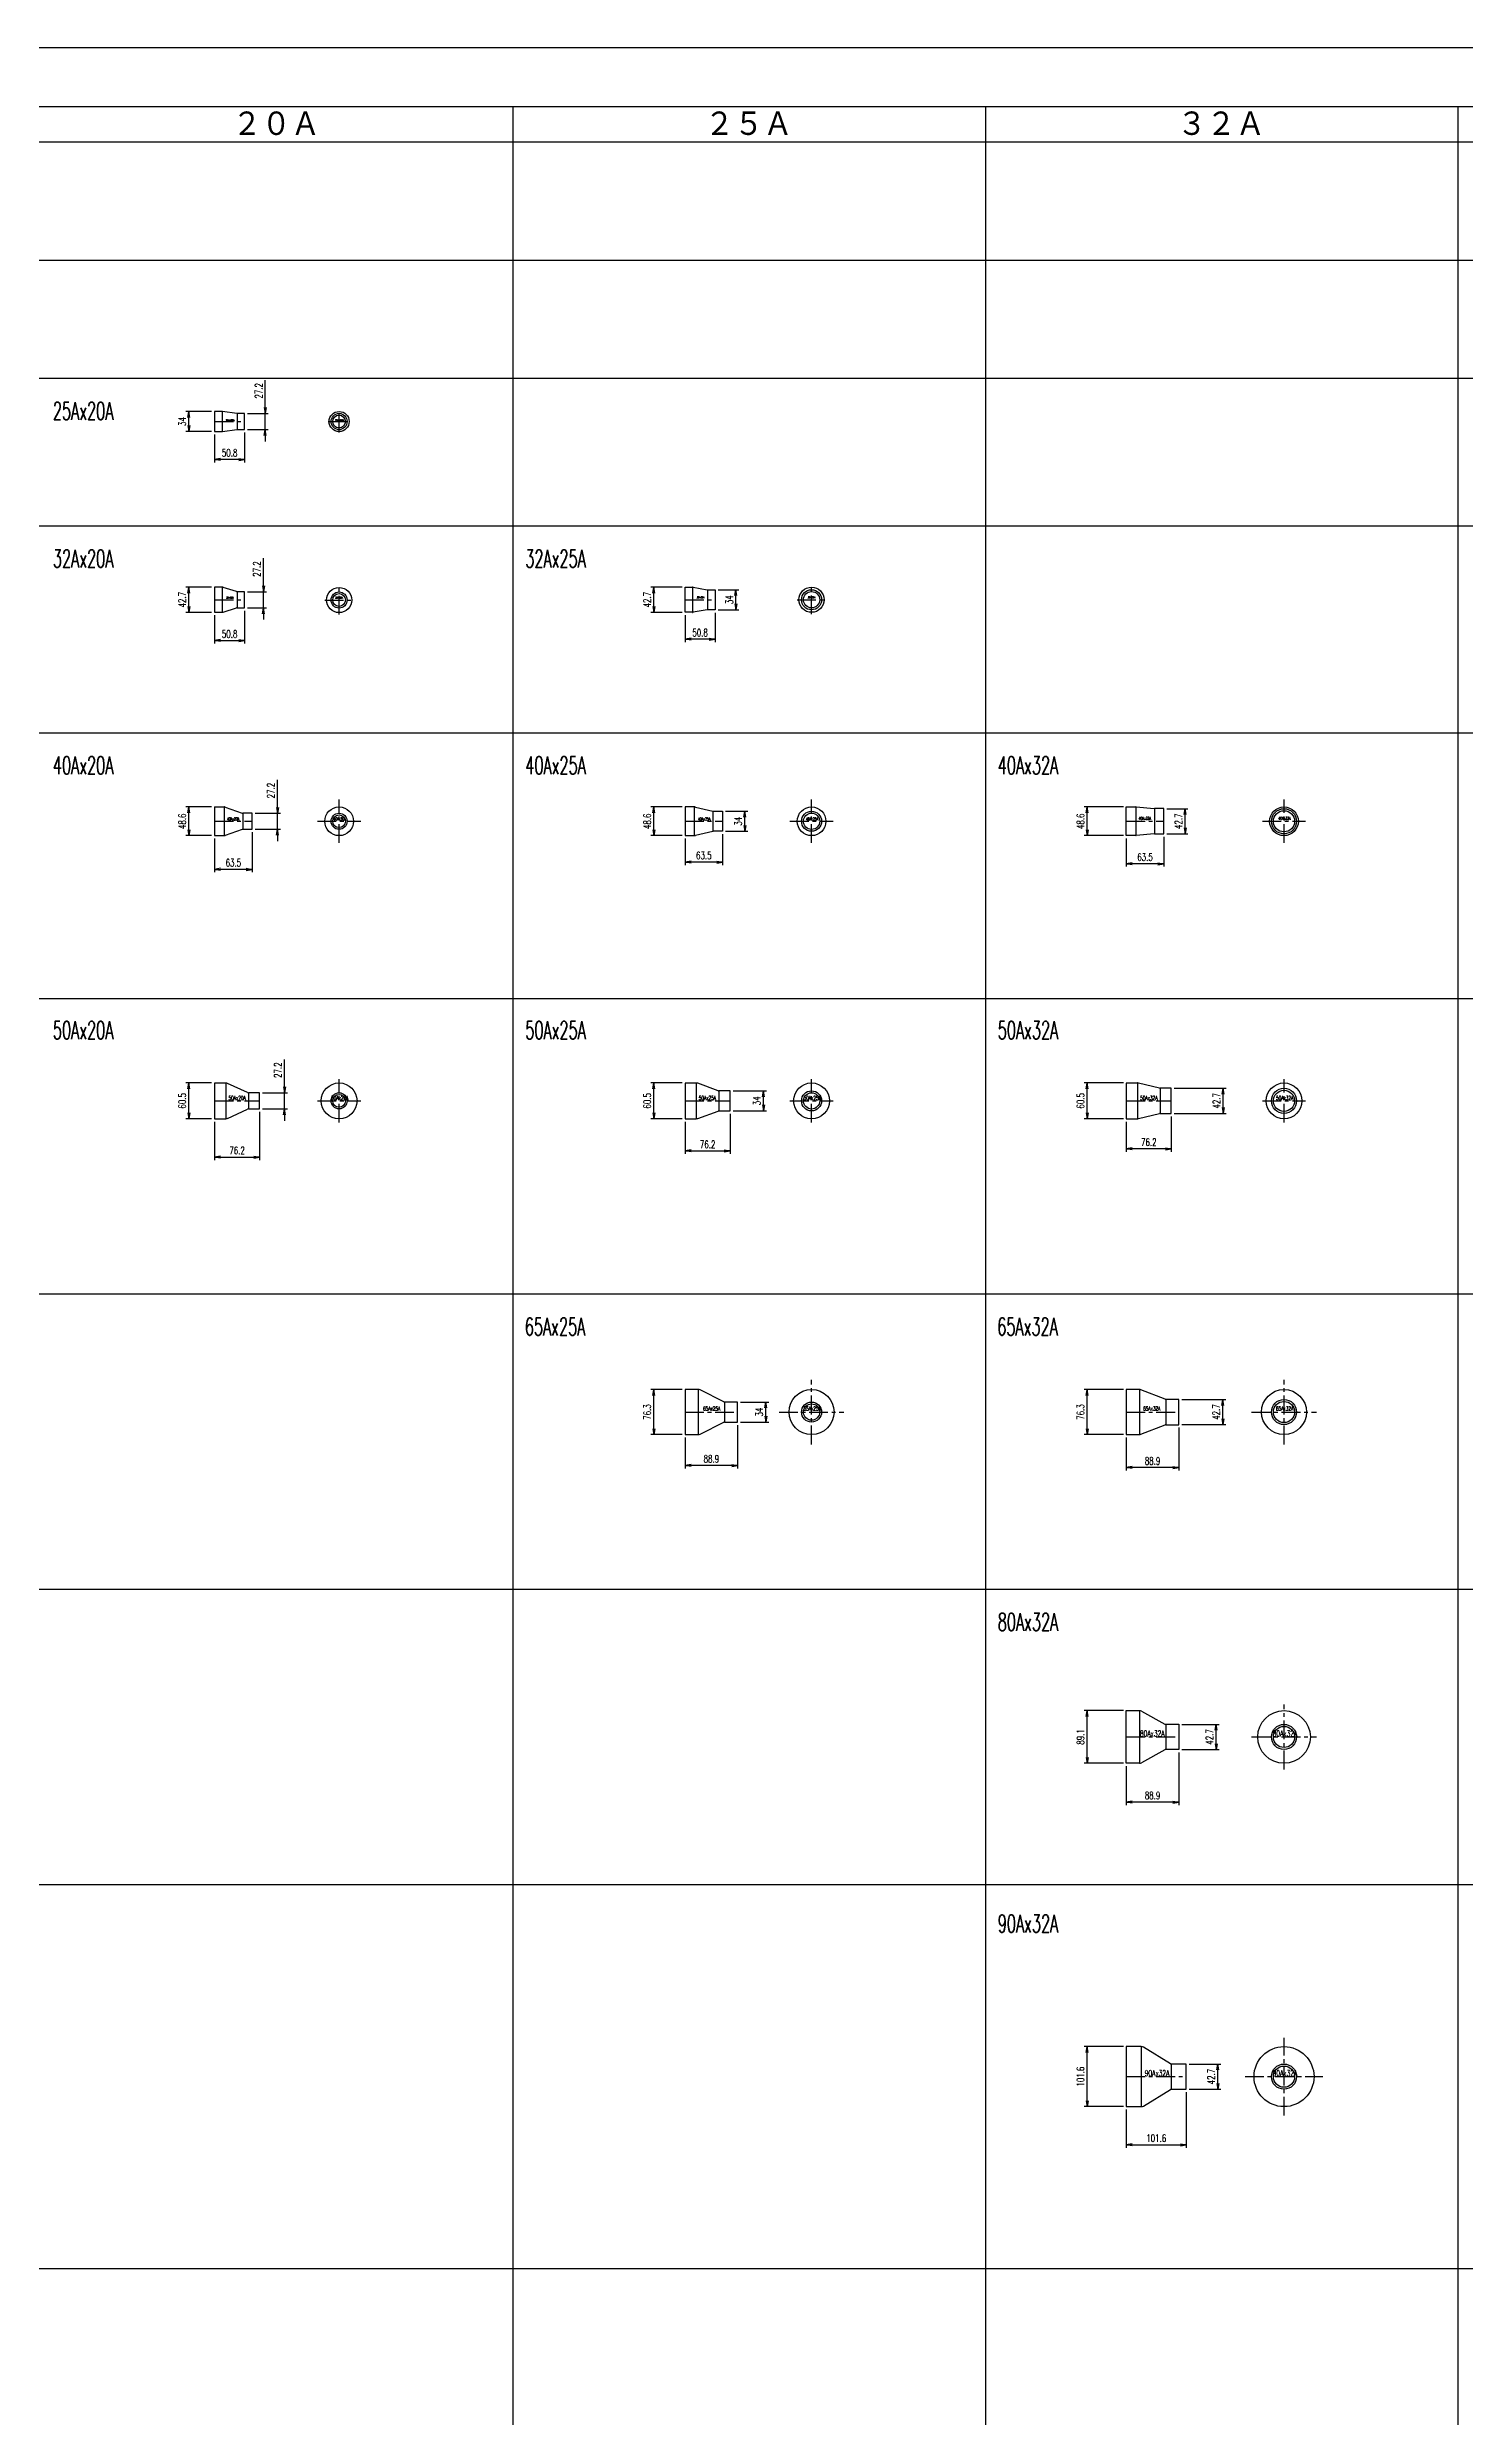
# Model space of a CAD drawing. Header units: millimetres. Extents: x 2090 to 42062, y -14812 to 2738.
# Drawn here: x 22014 to 24414, y -2203 to 1808 of the extents above; entities that cross this region are included whole.
import ezdxf

# ---------------------------------------------------------------- set-up
doc = ezdxf.new("R2010")
doc.units = ezdxf.units.MM
doc.linetypes.add('CENTER', pattern=[50.8, 31.75, -6.35, 6.35, -6.35])
for name, color, linetype in [('#配管（SUS)', 220, 'Continuous'), ('DIM', 1, 'Continuous'), ('skeleton', 7, 'Continuous')]:
    doc.layers.add(name, color=color, linetype=linetype)
doc.styles.add('kpk', font='romans.shx', dxfattribs={"width": 0.7, "bigfont": 'extfont2.shx'})
doc.styles.get("Standard").update_dxf_attribs({"font": 'romans.shx', "bigfont": 'extfont.shx'})

# ---------------------------------------------------------------- blocks, each defined once
blk = doc.blocks.new('_Open')
at = {"color": 0, "linetype": 'ByBlock', "lineweight": -2}
for p, q in [((-1, 0.17), (0, 0)), ((-1, -0.17), (0, 0)), ((0, 0), (-1, 0))]:
    blk.add_line(p, q, dxfattribs=at)
blk = doc.blocks.new('A$C237E664B')
at = {"layer": '#配管（SUS)', "color": 0, "linetype": 'ByBlock'}
for p, q in [((-38.1, 17), (-50.8, 17)), ((-50.8, 17), (-50.8, -17)), ((-38.1, 17), (-38.1, -17)), ((-13.1, 13.6), (-37.3, 16.9)), ((-12.7, 13.6), (-12.7, -13.6)), ((0, 13.6), (-12.7, 13.6)), ((0, -13.6), (0, 13.6)), ((-50.8, -17), (-38.1, -17)), ((-37.3, -16.9), (-13.1, -13.6)), ((-12.7, -13.6), (0, -13.6))]:
    blk.add_line(p, q, dxfattribs=at)
at = {"layer": '#配管（SUS)', "color": 2, "linetype": 'CENTER'}
blk.add_line((-50.8, 0), (0, 0), dxfattribs=at)
at = {"layer": '#配管（SUS)', "color": 0, "linetype": 'ByBlock'}
for centre, radius, start, end in [((-38.1, 10.8), 6.2, 82.1848, 90), ((-12.7, 16.6), 3, 262.1848, 270), ((-38.1, -10.8), 6.2, 270, 277.8152), ((-12.7, -16.6), 3, 90, 97.8152)]:
    blk.add_arc(centre, radius, start, end, dxfattribs=at)
at = {"layer": 'Defpoints', "color": 5, "width": 0.7}
blk.add_text('25Ax20A', height=3, dxfattribs=at).set_placement((-31.8, 0.6))
blk = doc.blocks.new('A$C224F6CF4')
at = {"layer": '#配管（SUS)', "color": 2, "linetype": 'CENTER'}
for p, q in [((-18.8, 0), (18.8, 0)), ((0, -18.8), (0, 18.8))]:
    blk.add_line(p, q, dxfattribs=at)
at = {"layer": '#配管（SUS)', "color": 0, "linetype": 'ByBlock'}
for radius in [17, 13.6, 10.8]:
    blk.add_circle((0, 0), radius, dxfattribs=at)
at = {"layer": 'Defpoints', "color": 5, "width": 0.7}
blk.add_text('25Ax20A', height=3, dxfattribs=at).set_placement((-6.4, 0.6))
blk = doc.blocks.new('A$C73CE2776')
at = {"layer": '#配管（SUS)', "color": 0, "linetype": 'ByBlock'}
for p, q in [((-38.1, 21.4), (-50.8, 21.4)), ((-50.8, 21.4), (-50.8, -21.3)), ((-38.1, 21.4), (-38.1, -21.3)), ((-13.6, 13.7), (-36.1, 21)), ((-12.7, 13.6), (-12.7, -13.6)), ((0, 13.6), (-12.7, 13.6)), ((-12.7, 10.9), (-12.7, -10.8)), ((0, -13.6), (0, 13.6)), ((-50.8, -21.3), (-38.1, -21.3)), ((-36.1, -21), (-13.6, -13.7)), ((-12.7, -13.6), (0, -13.6))]:
    blk.add_line(p, q, dxfattribs=at)
at = {"layer": '#配管（SUS)', "color": 2, "linetype": 'CENTER'}
blk.add_line((-50.8, 0), (0, 0), dxfattribs=at)
at = {"layer": '#配管（SUS)', "color": 0, "linetype": 'ByBlock'}
for centre, radius, start, end in [((-38.1, 14.9), 6.5, 72.0325, 90), ((-12.7, 16.6), 3, 252.0325, 270), ((-38.1, -14.8), 6.5, 270, 287.9675), ((-12.7, -16.6), 3, 90, 107.9675)]:
    blk.add_arc(centre, radius, start, end, dxfattribs=at)
at = {"layer": 'Defpoints', "color": 5, "width": 0.6}
blk.add_text('32Ax20A', height=3, dxfattribs=at).set_placement((-31.1, 2.1))
blk = doc.blocks.new('A$C623E1697')
at = {"layer": '#配管（SUS)', "color": 2, "linetype": 'CENTER'}
for p, q in [((-24.4, 0), (24.4, 0)), ((0, -24.4), (0, 24.4))]:
    blk.add_line(p, q, dxfattribs=at)
at = {"layer": '#配管（SUS)', "color": 0, "linetype": 'ByBlock'}
for radius in [21.3, 13.6, 10.8]:
    blk.add_circle((0, 0), radius, dxfattribs=at)
at = {"layer": 'Defpoints', "color": 5, "width": 0.6}
blk.add_text('32Ax20A', height=3, dxfattribs=at).set_placement((-6.4, 2.6))
blk = doc.blocks.new('A$C55CF3A69')
at = {"layer": '#配管（SUS)', "color": 0, "linetype": 'ByBlock'}
for p, q in [((-63.5, 24.3), (-63.5, -24.3)), ((-63.5, 24.3), (-47.6, 24.3)), ((-47.6, 24.3), (-47.6, -24.3)), ((-45.4, 23.9), (-16.9, 13.8)), ((0, 13.6), (-15.9, 13.6)), ((-15.9, 13.6), (-15.9, -13.6)), ((0, -13.6), (0, 13.6)), ((-63.5, -24.3), (-47.6, -24.3)), ((-16.9, -13.8), (-45.4, -23.9)), ((-15.9, -13.6), (0, -13.6))]:
    blk.add_line(p, q, dxfattribs=at)
at = {"layer": '#配管（SUS)', "color": 2, "linetype": 'CENTER'}
blk.add_line((-63.5, 0), (0, 0), dxfattribs=at)
at = {"layer": '#配管（SUS)', "color": 0, "linetype": 'ByBlock'}
for centre, radius, start, end in [((-47.6, 17.8), 6.5, 70.4063, 90), ((-15.9, 16.6), 3, 250.4063, 270), ((-47.6, -17.8), 6.5, 270, 289.5937), ((-15.9, -16.6), 3, 90, 109.5937)]:
    blk.add_arc(centre, radius, start, end, dxfattribs=at)
at = {"layer": 'Defpoints', "color": 5, "width": 0.6}
blk.add_text('40Ax20A', height=5, dxfattribs=at).set_placement((-42.4, 1.6))
blk = doc.blocks.new('A$C09E41A78')
at = {"layer": '#配管（SUS)', "color": 2, "linetype": 'CENTER'}
for p, q in [((-36.6, 0), (36.6, 0)), ((0, -36.6), (0, 36.6))]:
    blk.add_line(p, q, dxfattribs=at)
at = {"layer": '#配管（SUS)', "color": 0, "linetype": 'ByBlock'}
for radius in [24.3, 13.6, 10.8]:
    blk.add_circle((0, 0), radius, dxfattribs=at)
at = {"layer": 'Defpoints', "color": 5, "width": 0.6}
blk.add_text('40Ax20A', height=5, dxfattribs=at).set_placement((-9.6, 1.6))
blk = doc.blocks.new('A$C5EF10B21')
at = {"layer": '#配管（SUS)', "color": 0, "linetype": 'ByBlock'}
for p, q in [((-57.2, 30.2), (-76.2, 30.2)), ((-76.2, 30.2), (-76.2, -30.2)), ((-57.2, 30.2), (-57.2, -30.2)), ((-20.3, 13.9), (-54.3, 29.6)), ((-19, 13.6), (-19, -13.6)), ((0, 13.6), (-19, 13.6)), ((0, -13.6), (0, 13.6)), ((-76.2, -30.2), (-57.2, -30.2)), ((-54.3, -29.6), (-20.3, -13.9)), ((-19, -13.6), (0, -13.6))]:
    blk.add_line(p, q, dxfattribs=at)
at = {"layer": '#配管（SUS)', "color": 2, "linetype": 'CENTER'}
blk.add_line((-76.2, 0), (0, 0), dxfattribs=at)
at = {"layer": '#配管（SUS)', "color": 0, "linetype": 'ByBlock'}
for centre, radius, start, end in [((-57.2, 23.4), 6.8, 65.2073, 90), ((-19, 16.6), 3, 245.2073, 270), ((-57.2, -23.4), 6.8, 270, 294.7927), ((-19, -16.6), 3, 90, 114.7927)]:
    blk.add_arc(centre, radius, start, end, dxfattribs=at)
at = {"layer": 'Defpoints', "color": 5, "width": 0.6}
blk.add_text('50Ax20A', height=7, dxfattribs=at).set_placement((-52.6, 1.4))
blk = doc.blocks.new('A$C266C7305')
at = {"layer": '#配管（SUS)', "color": 2, "linetype": 'CENTER'}
for p, q in [((0, -36.6), (0, 36.6)), ((-36.6, 0), (36.6, 0))]:
    blk.add_line(p, q, dxfattribs=at)
at = {"layer": '#配管（SUS)', "color": 0, "linetype": 'ByBlock'}
for radius in [30.3, 13.6, 10.8]:
    blk.add_circle((0, 0), radius, dxfattribs=at)
at = {"layer": 'Defpoints', "color": 5, "width": 0.6}
blk.add_text('50Ax20A', height=7, dxfattribs=at).set_placement((-13.5, 1.4))
blk = doc.blocks.new('A$C6055307D')
at = {"layer": '#配管（SUS)', "color": 0, "linetype": 'ByBlock'}
for p, q in [((-50.8, -21.3), (-50.8, 21.4)), ((-50.8, 21.4), (-38.1, 21.4)), ((-38.1, 21.4), (-38.1, -21.3)), ((-37, 21.3), (-13.2, 17)), ((-12.7, 17), (-12.7, -17)), ((-12.7, 17), (0, 17)), ((-12.7, 10.9), (-12.7, -10.8)), ((0, 17), (0, -17)), ((-38.1, -21.3), (-50.8, -21.3)), ((-13.2, -17), (-37, -21.3)), ((0, -17), (-12.7, -17))]:
    blk.add_line(p, q, dxfattribs=at)
at = {"layer": '#配管（SUS)', "color": 2, "linetype": 'CENTER'}
blk.add_line((-50.8, 0), (0, 0), dxfattribs=at)
at = {"layer": '#配管（SUS)', "color": 0, "linetype": 'ByBlock'}
for centre, radius, start, end in [((-38.1, 14.9), 6.5, 79.9582, 90), ((-12.7, 20), 3, 259.9582, 270), ((-38.1, -14.9), 6.5, 270, 280.0418), ((-12.7, -20), 3, 90, 100.0418)]:
    blk.add_arc(centre, radius, start, end, dxfattribs=at)
at = {"layer": 'Defpoints', "color": 5, "width": 0.6}
blk.add_text('32Ax25A', height=3, dxfattribs=at).set_placement((-31, 2.6))
blk = doc.blocks.new('A$C5AE35815')
at = {"layer": '#配管（SUS)', "color": 2, "linetype": 'CENTER'}
for p, q in [((-24.4, 0), (24.4, 0)), ((0, -24.4), (0, 24.4))]:
    blk.add_line(p, q, dxfattribs=at)
at = {"layer": '#配管（SUS)', "color": 0, "linetype": 'ByBlock'}
for radius in [21.3, 17, 13.8]:
    blk.add_circle((0, 0), radius, dxfattribs=at)
at = {"layer": 'Defpoints', "color": 5, "width": 0.6}
blk.add_text('32Ax25A', height=3, dxfattribs=at).set_placement((-6.4, 2.6))
blk = doc.blocks.new('A$C76BF28CF')
at = {"layer": '#配管（SUS)', "color": 0, "linetype": 'ByBlock'}
for p, q in [((-47.6, 24.3), (-63.5, 24.3)), ((-63.5, 24.3), (-63.5, -24.3)), ((-47.6, -24.3), (-47.6, 24.3)), ((-46.1, 24.1), (-16.6, 17.1)), ((-15.9, -17), (-15.9, 17)), ((-15.9, 17), (0, 17)), ((0, 17), (0, -17)), ((-63.5, -24.3), (-47.6, -24.3)), ((-16.6, -17.1), (-46.1, -24.1)), ((0, -17), (-15.9, -17))]:
    blk.add_line(p, q, dxfattribs=at)
at = {"layer": '#配管（SUS)', "color": 2, "linetype": 'CENTER'}
blk.add_line((-63.5, 0), (0, 0), dxfattribs=at)
at = {"layer": '#配管（SUS)', "color": 0, "linetype": 'ByBlock'}
for centre, radius, start, end in [((-47.6, 17.8), 6.5, 76.5745, 90), ((-15.9, 20), 3, 256.5745, 270), ((-47.6, -17.8), 6.5, 270, 283.4255), ((-15.9, -20), 3, 90, 103.4255)]:
    blk.add_arc(centre, radius, start, end, dxfattribs=at)
at = {"layer": 'Defpoints', "color": 5, "width": 0.6}
blk.add_text('40Ax25A', height=5, dxfattribs=at).set_placement((-41.5, 1.4))
blk = doc.blocks.new('A$C78295705')
at = {"layer": '#配管（SUS)', "color": 2, "linetype": 'CENTER'}
for p, q in [((-36.6, 0), (36.6, 0)), ((0, -36.6), (0, 36.6))]:
    blk.add_line(p, q, dxfattribs=at)
at = {"layer": '#配管（SUS)', "color": 0, "linetype": 'ByBlock'}
for radius in [24.3, 17, 13.8]:
    blk.add_circle((0, 0), radius, dxfattribs=at)
at = {"layer": 'Defpoints', "color": 5, "width": 0.6}
blk.add_text('40Ax25A', height=5, dxfattribs=at).set_placement((-9.6, 1.4))
blk = doc.blocks.new('A$C161E0A1B')
at = {"layer": '#配管（SUS)', "color": 0, "linetype": 'ByBlock'}
for p, q in [((-57.2, 30.2), (-76.2, 30.2)), ((-76.2, 30.2), (-76.2, -30.2)), ((-57.2, 30.2), (-57.2, -30.2)), ((-20, 17.2), (-54.9, 29.8)), ((-19, 17), (-19, -17)), ((0, 17), (-19, 17)), ((0, -17), (0, 17)), ((-76.2, -30.2), (-57.2, -30.2)), ((-54.9, -29.8), (-20, -17.2)), ((-19, -17), (0, -17))]:
    blk.add_line(p, q, dxfattribs=at)
at = {"layer": '#配管（SUS)', "color": 2, "linetype": 'CENTER'}
blk.add_line((-76.2, 0), (0, 0), dxfattribs=at)
at = {"layer": '#配管（SUS)', "color": 0, "linetype": 'ByBlock'}
for centre, radius, start, end in [((-57.2, 23.4), 6.8, 70.0359, 90), ((-19, 20), 3, 250.0359, 270), ((-57.2, -23.4), 6.8, 270, 289.9641), ((-19, -20), 3, 90, 109.9641)]:
    blk.add_arc(centre, radius, start, end, dxfattribs=at)
at = {"layer": 'Defpoints', "color": 5, "width": 0.6}
blk.add_text('50Ax25A', height=7, dxfattribs=at).set_placement((-53, 1.4))
blk = doc.blocks.new('A$C54EA21FB')
at = {"layer": '#配管（SUS)', "color": 2, "linetype": 'CENTER'}
for p, q in [((0, -36.6), (0, 36.6)), ((-36.6, 0), (36.6, 0))]:
    blk.add_line(p, q, dxfattribs=at)
at = {"layer": '#配管（SUS)', "color": 0, "linetype": 'ByBlock'}
for radius in [30.3, 17, 13.8]:
    blk.add_circle((0, 0), radius, dxfattribs=at)
at = {"layer": 'Defpoints', "color": 5, "width": 0.6}
blk.add_text('50Ax25A', height=7, dxfattribs=at).set_placement((-13.5, 1.4))
blk = doc.blocks.new('A$C27DE2FD4')
at = {"layer": '#配管（SUS)', "color": 0, "linetype": 'ByBlock'}
for p, q in [((-66.7, 38.1), (-88.9, 38.1)), ((-88.9, 38.1), (-88.9, -38.1)), ((-66.7, 38.1), (-66.7, -38.1)), ((-23.5, 17.3), (-63.5, 37.4)), ((-22.2, 17), (-22.2, -17)), ((0, 17), (-22.2, 17)), ((0, -17), (0, 17)), ((-88.9, -38.1), (-66.7, -38.1)), ((-63.5, -37.4), (-23.5, -17.3)), ((-22.2, -17), (0, -17))]:
    blk.add_line(p, q, dxfattribs=at)
at = {"layer": '#配管（SUS)', "color": 2, "linetype": 'CENTER'}
blk.add_line((-88.9, 0), (0, 0), dxfattribs=at)
at = {"layer": '#配管（SUS)', "color": 0, "linetype": 'ByBlock'}
for centre, radius, start, end in [((-66.7, 30.9), 7.2, 63.3157, 90), ((-22.2, 20), 3, 243.3157, 270), ((-66.7, -30.9), 7.2, 270, 296.6843), ((-22.2, -20), 3, 90, 116.6843)]:
    blk.add_arc(centre, radius, start, end, dxfattribs=at)
at = {"layer": 'Defpoints', "color": 5, "width": 0.6}
blk.add_text('65Ax25A', height=7, dxfattribs=at).set_placement((-58.5, 2.4))
blk = doc.blocks.new('A$C233F4837')
at = {"layer": '#配管（SUS)', "color": 2, "linetype": 'CENTER'}
for p, q in [((0, -54.8), (0, 54.8)), ((-54.8, 0), (54.8, 0))]:
    blk.add_line(p, q, dxfattribs=at)
at = {"layer": '#配管（SUS)', "color": 0, "linetype": 'ByBlock'}
for radius in [38.1, 17, 13.8]:
    blk.add_circle((0, 0), radius, dxfattribs=at)
at = {"layer": 'Defpoints', "color": 5, "width": 0.6}
blk.add_text('65Ax25A', height=7, dxfattribs=at).set_placement((-13.6, 2.4))
blk = doc.blocks.new('A$C7D931936')
at = {"layer": '#配管（SUS)', "color": 0, "linetype": 'ByBlock'}
for p, q in [((-63.5, -24.3), (-63.5, 24.3)), ((-63.5, 24.3), (-47.6, 24.3)), ((-47.6, 24.3), (-47.6, -24.3)), ((-47, 24.3), (-16.2, 21.4)), ((0, 21.4), (-15.9, 21.4)), ((-15.9, 21.4), (-15.9, -21.4)), ((0, -21.4), (0, 21.4)), ((-47.6, -24.3), (-63.5, -24.3)), ((-16.2, -21.4), (-47, -24.3)), ((-15.9, -21.4), (0, -21.4))]:
    blk.add_line(p, q, dxfattribs=at)
at = {"layer": '#配管（SUS)', "color": 2, "linetype": 'CENTER'}
blk.add_line((-63.5, 0), (0, 0), dxfattribs=at)
at = {"layer": '#配管（SUS)', "color": 0, "linetype": 'ByBlock'}
for centre, radius, start, end in [((-47.6, 17.8), 6.5, 84.6077, 90), ((-15.9, 24.4), 3, 264.6077, 270), ((-47.6, -17.8), 6.5, 270, 275.3923), ((-15.9, -24.4), 3, 90, 95.3923)]:
    blk.add_arc(centre, radius, start, end, dxfattribs=at)
at = {"layer": 'Defpoints', "color": 5, "width": 0.6}
blk.add_text('40Ax32A', height=5, dxfattribs=at).set_placement((-42.5, 2.4))
blk = doc.blocks.new('A$C379438FA')
at = {"layer": '#配管（SUS)', "color": 2, "linetype": 'CENTER'}
for p, q in [((-36.6, 0), (36.6, 0)), ((0, -36.6), (0, 36.6))]:
    blk.add_line(p, q, dxfattribs=at)
at = {"layer": '#配管（SUS)', "color": 0, "linetype": 'ByBlock'}
for radius in [24.3, 21.3, 17.9]:
    blk.add_circle((0, 0), radius, dxfattribs=at)
at = {"layer": 'Defpoints', "color": 5, "width": 0.6}
blk.add_text('40Ax32A', height=5, dxfattribs=at).set_placement((-9.6, 2.4))
blk = doc.blocks.new('A$C16B30B13')
at = {"layer": '#配管（SUS)', "color": 0, "linetype": 'ByBlock'}
for p, q in [((-57.2, 30.2), (-76.2, 30.2)), ((-76.2, 30.2), (-76.2, -30.2)), ((-57.2, 30.2), (-57.2, -30.2)), ((-19.7, 21.4), (-55.6, 30.1)), ((-19, 21.4), (-19, -21.4)), ((0, 21.4), (-19, 21.4)), ((0, -21.4), (0, 21.4)), ((-76.2, -30.2), (-57.2, -30.2)), ((-55.6, -30.1), (-19.7, -21.4)), ((-19, -21.4), (0, -21.4))]:
    blk.add_line(p, q, dxfattribs=at)
at = {"layer": '#配管（SUS)', "color": 2, "linetype": 'CENTER'}
blk.add_line((-76.2, 0), (0, 0), dxfattribs=at)
at = {"layer": '#配管（SUS)', "color": 0, "linetype": 'ByBlock'}
for centre, radius, start, end in [((-57.2, 23.5), 6.8, 76.4887, 90), ((-19, 24.3), 3, 256.4887, 270), ((-57.2, -23.4), 6.8, 270, 283.5113), ((-19, -24.4), 3, 90, 103.5113)]:
    blk.add_arc(centre, radius, start, end, dxfattribs=at)
at = {"layer": 'Defpoints', "color": 5, "width": 0.6}
blk.add_text('50Ax32A', height=7, dxfattribs=at).set_placement((-52.6, 1.4))
blk = doc.blocks.new('A$C31A90EDF')
at = {"layer": '#配管（SUS)', "color": 2, "linetype": 'CENTER'}
for p, q in [((0, -36.6), (0, 36.6)), ((-36.6, 0), (36.6, 0))]:
    blk.add_line(p, q, dxfattribs=at)
at = {"layer": '#配管（SUS)', "color": 0, "linetype": 'ByBlock'}
for radius in [30.3, 21.3, 17.9]:
    blk.add_circle((0, 0), radius, dxfattribs=at)
at = {"layer": 'Defpoints', "color": 5, "width": 0.6}
blk.add_text('50Ax32A', height=7, dxfattribs=at).set_placement((-13.5, 1.4))
blk = doc.blocks.new('A$C2C924ADC')
at = {"layer": '#配管（SUS)', "color": 0, "linetype": 'ByBlock'}
for p, q in [((-66.7, 38.1), (-88.9, 38.1)), ((-88.9, 38.1), (-88.9, -38.1)), ((-66.7, 38.1), (-66.7, -38.1)), ((-23.3, 21.6), (-64.1, 37.6)), ((-22.2, 21.4), (-22.2, -21.4)), ((0, 21.4), (-22.2, 21.4)), ((0, -21.4), (0, 21.4)), ((-88.9, -38.1), (-66.7, -38.1)), ((-64.1, -37.6), (-23.3, -21.6)), ((-22.2, -21.4), (0, -21.4))]:
    blk.add_line(p, q, dxfattribs=at)
at = {"layer": '#配管（SUS)', "color": 2, "linetype": 'CENTER'}
blk.add_line((-88.9, 0), (0, 0), dxfattribs=at)
at = {"layer": '#配管（SUS)', "color": 0, "linetype": 'ByBlock'}
for centre, radius, start, end in [((-66.7, 30.9), 7.2, 68.4589, 90), ((-22.2, 24.4), 3, 248.4589, 270), ((-66.7, -30.9), 7.2, 270, 291.5411), ((-22.2, -24.4), 3, 90, 111.5411)]:
    blk.add_arc(centre, radius, start, end, dxfattribs=at)
at = {"layer": 'Defpoints', "color": 5, "width": 0.6}
blk.add_text('65Ax32A', height=7, dxfattribs=at).set_placement((-60.3, 2.4))
blk = doc.blocks.new('A$C732233A9')
at = {"layer": '#配管（SUS)', "color": 2, "linetype": 'CENTER'}
for p, q in [((0, -54.8), (0, 54.8)), ((-54.8, 0), (54.8, 0))]:
    blk.add_line(p, q, dxfattribs=at)
at = {"layer": '#配管（SUS)', "color": 0, "linetype": 'ByBlock'}
for radius in [38.1, 21.3, 17.9]:
    blk.add_circle((0, 0), radius, dxfattribs=at)
at = {"layer": 'Defpoints', "color": 5, "width": 0.6}
blk.add_text('65Ax32A', height=7, dxfattribs=at).set_placement((-13.6, 2.4))
blk = doc.blocks.new('A$C79FF43E3')
at = {"layer": '#配管（SUS)', "color": 0, "linetype": 'ByBlock'}
for p, q in [((-88.9, -44.6), (-88.9, 44.6)), ((-88.9, 44.6), (-66.7, 44.6)), ((-66.7, 44.6), (-66.7, -44.6)), ((-63.2, 43.6), (-23.7, 21.7)), ((-22.2, 21.4), (-22.2, -21.4)), ((-22.2, 21.4), (0, 21.4)), ((0, 21.4), (0, -21.4)), ((-23.7, -21.7), (-63.2, -43.6)), ((0, -21.4), (-22.2, -21.4)), ((-66.7, -44.6), (-88.9, -44.6))]:
    blk.add_line(p, q, dxfattribs=at)
at = {"layer": '#配管（SUS)', "color": 2, "linetype": 'CENTER'}
blk.add_line((-88.9, 0), (0, 0), dxfattribs=at)
at = {"layer": '#配管（SUS)', "color": 0, "linetype": 'ByBlock'}
for centre, radius, start, end in [((-66.7, 37.3), 7.2, 61.005, 90), ((-22.2, 24.4), 3, 241.005, 270), ((-22.2, -24.4), 3, 90, 118.995), ((-66.7, -37.3), 7.2, 270, 298.995)]:
    blk.add_arc(centre, radius, start, end, dxfattribs=at)
at = {"layer": 'Defpoints', "color": 5, "width": 0.6}
blk.add_text('80Ax32A', height=10, dxfattribs=at).set_placement((-65.8, 0.9))
blk = doc.blocks.new('A$C22C35CAB')
at = {"layer": '#配管（SUS)', "color": 2, "linetype": 'CENTER'}
for p, q in [((0, -54.8), (0, 54.8)), ((-54.8, 0), (54.8, 0))]:
    blk.add_line(p, q, dxfattribs=at)
at = {"layer": '#配管（SUS)', "color": 0, "linetype": 'ByBlock'}
for radius in [44.6, 21.3, 17.9]:
    blk.add_circle((0, 0), radius, dxfattribs=at)
at = {"layer": 'Defpoints', "color": 5, "width": 0.6}
blk.add_text('80Ax32A', height=10, dxfattribs=at).set_placement((-19.3, 0.9))
blk = doc.blocks.new('A$C74E77A43')
at = {"layer": '#配管（SUS)', "color": 0, "linetype": 'ByBlock'}
for p, q in [((-76.2, 50.8), (-101.6, 50.8)), ((-101.6, 50.8), (-101.6, -50.8)), ((-76.2, 50.8), (-76.2, -50.8)), ((-27, 21.8), (-72.4, 49.7)), ((-25.4, 21.4), (-25.4, -21.4)), ((0, 21.4), (-25.4, 21.4)), ((0, -21.4), (0, 21.4)), ((-72.4, -49.7), (-27, -21.8)), ((-25.4, -21.4), (0, -21.4)), ((-101.6, -50.8), (-76.2, -50.8))]:
    blk.add_line(p, q, dxfattribs=at)
at = {"layer": '#配管（SUS)', "color": 2, "linetype": 'CENTER'}
blk.add_line((-101.6, 0), (0, 0), dxfattribs=at)
at = {"layer": '#配管（SUS)', "color": 0, "linetype": 'ByBlock'}
for centre, radius, start, end in [((-76.2, 43.6), 7.2, 58.4244, 90), ((-25.4, 24.3), 3, 238.4244, 270), ((-25.4, -24.3), 3, 90, 121.5756), ((-76.2, -43.6), 7.2, 270, 301.5756)]:
    blk.add_arc(centre, radius, start, end, dxfattribs=at)
at = {"layer": 'Defpoints', "color": 5, "width": 0.6}
blk.add_text('90Ax32A', height=10, dxfattribs=at).set_placement((-70.4, 0.9))
blk = doc.blocks.new('A$C51BE7B0A')
at = {"layer": '#配管（SUS)', "color": 2, "linetype": 'CENTER'}
for p, q in [((0, -65.8), (0, 65.8)), ((-65.8, 0), (65.8, 0))]:
    blk.add_line(p, q, dxfattribs=at)
at = {"layer": '#配管（SUS)', "color": 0, "linetype": 'ByBlock'}
for radius in [50.8, 21.3, 17.9]:
    blk.add_circle((0, 0), radius, dxfattribs=at)
at = {"layer": 'Defpoints', "color": 5, "width": 0.6}
blk.add_text('90Ax32A', height=10, dxfattribs=at).set_placement((-19.3, 0.9))

msp = doc.modelspace()

# ---------------------------------------------------------------- linework, layer by layer
at = {"layer": 'DIM', "color": 9}
for p, q in [((22382.869, 1197.868), (22382.869, 1244.535)), ((22292, 1191.268), (22248.48, 1191.268)), ((22253.48, 1167.268), (22253.48, 1181.268)), ((22352.8, 1187.868), (22387.869, 1187.868)), ((22382.869, 1160.668), (22382.869, 1187.868)), ((22292, 1157.268), (22248.48, 1157.268)), ((22297, 1152.268), (22297, 1104.929)), ((22347.8, 1155.668), (22347.8, 1104.929)), ((22352.8, 1160.668), (22387.869, 1160.668)), ((22382.869, 1150.668), (22382.869, 1140.668)), ((22337.8, 1109.929), (22307, 1109.929)), ((22379.756, 896.168), (22379.756, 942.834)), ((22292, 893.918), (22248.48, 893.918)), ((22253.48, 861.218), (22253.48, 883.918)), ((22352.8, 886.168), (22384.756, 886.168)), ((22379.756, 858.968), (22379.756, 886.168)), ((23088.698, 893.918), (23035.823, 893.918)), ((23040.823, 861.218), (23040.823, 883.918)), ((23149.498, 889.568), (23184.828, 889.568)), ((22292, 851.218), (22248.48, 851.218)), ((22297, 846.218), (22297, 798.319)), ((22347.8, 853.968), (22347.8, 798.319)), ((22352.8, 858.968), (22384.756, 858.968)), ((22379.756, 848.968), (22379.756, 838.968)), ((23088.698, 851.218), (23035.823, 851.218)), ((23093.698, 846.218), (23093.698, 800.581)), ((23149.498, 855.568), (23184.828, 855.568)), ((23179.828, 865.568), (23179.828, 879.568)), ((22307, 803.319), (22337.8, 803.319)), ((23134.498, 805.581), (23103.698, 805.581)), ((22403.673, 521.168), (22403.673, 567.834)), ((22292, 521.868), (22248.48, 521.868)), ((23088.698, 521.868), (23035.823, 521.868)), ((23835.765, 521.868), (23769.673, 521.868)), ((22253.48, 483.268), (22253.48, 511.868)), ((22365.5, 511.168), (22408.673, 511.168)), ((22365.5, 483.968), (22408.673, 483.968)), ((22403.673, 483.968), (22403.673, 511.168)), ((23040.823, 483.268), (23040.823, 511.868)), ((23162.198, 514.568), (23199.638, 514.568)), ((23194.638, 490.568), (23194.638, 504.568)), ((23774.673, 483.268), (23774.673, 511.868)), ((23909.265, 518.918), (23945.184, 518.918)), ((23940.184, 486.218), (23940.184, 508.918)), ((22292, 473.268), (22248.48, 473.268)), ((22297, 468.268), (22297, 411.229)), ((22360.5, 478.968), (22360.5, 411.229)), ((22403.673, 473.968), (22403.673, 463.968)), ((23088.698, 473.268), (23035.823, 473.268)), ((23093.698, 468.268), (23093.698, 423.419)), ((23157.198, 475.568), (23157.198, 423.419)), ((23162.198, 480.568), (23199.638, 480.568)), ((23835.765, 473.268), (23769.673, 473.268)), ((23840.765, 468.268), (23840.765, 420.781)), ((23909.265, 476.218), (23945.184, 476.218)), ((22350.5, 416.229), (22307, 416.229)), ((23147.198, 428.419), (23103.698, 428.419)), ((23894.265, 425.781), (23850.765, 425.781)), ((22415.529, 47.918), (22415.529, 94.585)), ((22292, 54.568), (22248.48, 54.568)), ((22253.48, 4.068), (22253.48, 44.568)), ((23088.698, 54.568), (23035.823, 54.568)), ((23040.823, 4.068), (23040.823, 44.568)), ((23174.898, 41.318), (23231.269, 41.318)), ((23835.765, 54.568), (23769.673, 54.568)), ((23774.673, 4.068), (23774.673, 44.568)), ((23921.965, 45.668), (24009.756, 45.668)), ((22373.2, 5.718), (22373.2, -75.866)), ((22378.2, 37.918), (22420.529, 37.918)), ((22378.2, 10.718), (22420.529, 10.718)), ((22415.529, 10.718), (22415.529, 37.918)), ((22415.529, 0.718), (22415.529, -9.282)), ((23169.898, 2.318), (23169.898, -65.54)), ((23174.898, 7.318), (23231.269, 7.318)), ((23226.269, 17.318), (23226.269, 31.318)), ((23921.965, 2.968), (24009.756, 2.968)), ((24004.756, 12.968), (24004.756, 35.668)), ((22292, -5.932), (22248.48, -5.932)), ((22297, -10.932), (22297, -75.866)), ((23088.698, -5.932), (23035.823, -5.932)), ((23093.698, -10.932), (23093.698, -65.54)), ((23835.765, -5.932), (23769.673, -5.932)), ((23840.765, -10.932), (23840.765, -61.908)), ((23916.965, -2.032), (23916.965, -61.908)), ((22307, -70.866), (22363.2, -70.866)), ((23103.698, -60.54), (23159.898, -60.54)), ((23906.965, -56.908), (23850.765, -56.908)), ((23088.698, -464.282), (23035.823, -464.282)), ((23040.823, -530.582), (23040.823, -474.282)), ((23835.765, -464.282), (23769.673, -464.282)), ((23774.673, -530.582), (23774.673, -474.282)), ((23934.665, -481.082), (24009.439, -481.082)), ((23187.598, -485.432), (23235.521, -485.432)), ((23187.598, -519.432), (23235.521, -519.432)), ((23230.521, -509.432), (23230.521, -495.432)), ((24004.439, -513.782), (24004.439, -491.082)), ((23088.698, -540.582), (23035.823, -540.582)), ((23093.698, -545.582), (23093.698, -597.866)), ((23182.598, -524.432), (23182.598, -597.866)), ((23835.765, -540.582), (23769.673, -540.582)), ((23840.765, -545.582), (23840.765, -601.508)), ((23929.665, -528.782), (23929.665, -601.508)), ((23934.665, -523.782), (24009.439, -523.782)), ((23172.598, -592.866), (23103.698, -592.866)), ((23919.665, -596.508), (23850.765, -596.508)), ((23835.765, -1007.882), (23769.673, -1007.882)), ((23774.673, -1086.982), (23774.673, -1017.882)), ((23934.665, -1031.082), (23997.91, -1031.082)), ((23992.91, -1063.782), (23992.91, -1041.082)), ((23929.665, -1078.782), (23929.665, -1167.768)), ((23934.665, -1073.782), (23997.91, -1073.782)), ((23835.765, -1096.982), (23769.673, -1096.982)), ((23840.765, -1101.982), (23840.765, -1167.768)), ((23919.665, -1162.768), (23850.765, -1162.768)), ((23835.765, -1576.632), (23769.673, -1576.632)), ((23774.673, -1668.232), (23774.673, -1586.632)), ((23947.365, -1606.082), (24000.899, -1606.082)), ((23995.899, -1638.782), (23995.899, -1616.082)), ((23835.765, -1678.232), (23769.673, -1678.232)), ((23840.765, -1683.232), (23840.765, -1747.952)), ((23942.365, -1653.782), (23942.365, -1747.952)), ((23947.365, -1648.782), (24000.899, -1648.782)), ((23850.765, -1742.952), (23932.365, -1742.952))]:
    msp.add_line(p, q, dxfattribs=at)
at = {"layer": 'skeleton'}
for p, q in [((21142.157, 1807.568), (42062.157, 1807.568)), ((21202.157, 1707.568), (31602.157, 1707.568)), ((22802.157, 1707.568), (22802.157, -6552.432)), ((23602.157, 1707.568), (23602.157, -6552.432)), ((24402.157, 1707.568), (24402.157, -6552.432)), ((21142.157, 1647.568), (42062.157, 1647.568)), ((21142.157, 1447.568), (42062.157, 1447.568)), ((21142.157, 1247.568), (42062.157, 1247.568)), ((21142.157, 997.568), (42062.157, 997.568)), ((21142.157, 647.568), (42062.157, 647.568)), ((21142.157, 197.568), (42062.157, 197.568)), ((21142.157, -302.432), (42062.157, -302.432)), ((21142.157, -802.432), (42062.157, -802.432)), ((21142.157, -1302.432), (42062.157, -1302.432)), ((21142.157, -1952.432), (42062.157, -1952.432))]:
    msp.add_line(p, q, dxfattribs=at)

# ---------------------------------------------------------------- block references
at = {"layer": '#配管（SUS)'}
for name, p in [('A$C237E664B', (22347.8, 1174.268)), ('A$C224F6CF4', (22507.823, 1174.268)), ('A$C623E1697', (22507.823, 872.116)), ('A$C5AE35815', (23307.823, 872.568)), ('A$C55CF3A69', (22360.5, 497.568)), ('A$C09E41A78', (22507.823, 497.568)), ('A$C78295705', (23307.823, 497.568)), ('A$C379438FA', (24107.823, 497.568)), ('A$C5EF10B21', (22373.2, 24.318)), ('A$C266C7305', (22507.823, 24.318)), ('A$C161E0A1B', (23169.898, 24.318)), ('A$C54EA21FB', (23307.823, 24.318)), ('A$C16B30B13', (23916.965, 24.318)), ('A$C31A90EDF', (24107.823, 24.318)), ('A$C27DE2FD4', (23182.598, -502.432)), ('A$C233F4837', (23307.823, -502.432)), ('A$C2C924ADC', (23929.665, -502.432)), ('A$C732233A9', (24107.823, -502.432)), ('A$C22C35CAB', (24107.823, -1052.432)), ('A$C79FF43E3', (23929.665, -1052.432)), ('A$C51BE7B0A', (24107.823, -1627.432)), ('A$C74E77A43', (23942.365, -1627.432))]:
    msp.add_blockref(name, p, dxfattribs=at)
at = {"layer": 'DIM', "color": 9, "linetype": 'ByBlock', "xscale": 10, "yscale": 10, "zscale": 10}
for p, rotation in [((22253.48, 1191.268), 90), ((22253.48, 1157.268), 270), ((22382.869, 1187.868), 270), ((22382.869, 1160.668), 90), ((22297, 1109.929), 180), ((22253.48, 893.918), 90), ((22379.756, 886.168), 270), ((23040.823, 893.918), 90), ((23179.828, 889.568), 90), ((22253.48, 851.218), 270), ((22379.756, 858.968), 90), ((23040.823, 851.218), 270), ((23179.828, 855.568), 270), ((22297, 803.319), 180), ((23093.698, 805.581), 180), ((22253.48, 521.868), 90), ((23040.823, 521.868), 90), ((23774.673, 521.868), 90), ((22253.48, 473.268), 270), ((22403.673, 511.168), 270), ((22403.673, 483.968), 90), ((23040.823, 473.268), 270), ((23194.638, 514.568), 90), ((23194.638, 480.568), 270), ((23774.673, 473.268), 270), ((23940.184, 518.918), 90), ((23940.184, 476.218), 270), ((22297, 416.229), 180), ((23093.698, 428.419), 180), ((23840.765, 425.781), 180), ((22253.48, 54.568), 90), ((22415.529, 37.918), 270), ((23040.823, 54.568), 90), ((23226.269, 41.318), 90), ((23774.673, 54.568), 90), ((24004.756, 45.668), 90), ((22253.48, -5.932), 270), ((22415.529, 10.718), 90), ((23040.823, -5.932), 270), ((23226.269, 7.318), 270), ((23774.673, -5.932), 270), ((24004.756, 2.968), 270), ((22297, -70.866), 180), ((23093.698, -60.54), 180), ((23840.765, -56.908), 180), ((23040.823, -464.282), 90), ((23774.673, -464.282), 90), ((24004.439, -481.082), 90), ((23230.521, -485.432), 90), ((23230.521, -519.432), 270), ((24004.439, -523.782), 270), ((23040.823, -540.582), 270), ((23774.673, -540.582), 270), ((23093.698, -592.866), 180), ((23840.765, -596.508), 180), ((23774.673, -1007.882), 90), ((23992.91, -1031.082), 90), ((23992.91, -1073.782), 270), ((23774.673, -1096.982), 270), ((23840.765, -1162.768), 180), ((23774.673, -1576.632), 90), ((23995.899, -1606.082), 90), ((23995.899, -1648.782), 270), ((23774.673, -1678.232), 270), ((23840.765, -1742.952), 180)]:
    msp.add_blockref('_Open', p, dxfattribs=dict(at, rotation=rotation))
for p in [(22347.8, 1109.929), (22347.8, 803.319), (23144.498, 805.581), (22360.5, 416.229), (23157.198, 428.419), (23904.265, 425.781), (22373.2, -70.866), (23169.898, -60.54), (23916.965, -56.908), (23182.598, -592.866), (23929.665, -596.508), (23929.665, -1162.768), (23942.365, -1742.952)]:
    msp.add_blockref('_Open', p, dxfattribs=at)

# ---------------------------------------------------------------- texts
at = {"color": 71, "width": 0.6}
for s, p in [('25Ax20A', (22023.143, 1177.262)), ('32Ax20A', (22023.143, 927.262)), ('32Ax25A', (22823.143, 927.262)), ('40Ax20A', (22023.143, 577.262)), ('40Ax25A', (22823.143, 577.262)), ('40Ax32A', (23623.143, 577.262)), ('50Ax20A', (22023.143, 129.012)), ('50Ax25A', (22823.143, 129.012)), ('50Ax32A', (23623.143, 129.012)), ('65Ax25A', (22822.286, -372.738)), ('65Ax32A', (23622.286, -372.738)), ('80Ax32A', (23623.143, -872.738)), ('90Ax32A', (23623.143, -1383.298))]:
    msp.add_text(s, height=30, dxfattribs=at).set_placement(p)
at = {"layer": 'skeleton'}
for s, p in [('２０Ａ', (22327.157, 1655.068)), ('２５Ａ', (23127.157, 1655.068)), ('３２Ａ', (23927.157, 1655.068))]:
    msp.add_text(s, height=45, dxfattribs=at).set_placement(p)

# ---------------------------------------------------------------- next in the draw order: texts
at = {"layer": 'DIM', "color": 4, "linetype": 'ByBlock', "char_height": 12.5, "attachment_point": 5, "rotation": 90, "style": 'kpk', "bg_fill": 3, "box_fill_scale": 1.1, "bg_fill_color": 256, "bg_fill_true_color": 13158600, "bg_fill_transparency": 0}
for s, insert in [('27.2', (22371.619, 1226.201)), ('34', (22242.23, 1174.268)), ('27.2', (22368.506, 924.501)), ('42.7', (22242.23, 872.568)), ('42.7', (23029.573, 872.568)), ('34', (23168.578, 872.568)), ('27.2', (22392.423, 549.501)), ('48.6', (22242.23, 497.568)), ('48.6', (23029.573, 497.568)), ('34', (23183.388, 497.568)), ('48.6', (23763.423, 497.568)), ('42.7', (23928.934, 497.568)), ('27.2', (22404.279, 76.251)), ('60.5', (22242.23, 24.318)), ('60.5', (23029.573, 24.318)), ('34', (23215.019, 24.318)), ('60.5', (23763.423, 24.318)), ('42.7', (23993.506, 24.318)), ('76.3', (23029.573, -502.432)), ('34', (23219.271, -502.432)), ('76.3', (23763.423, -502.432)), ('42.7', (23993.189, -502.432)), ('89.1', (23763.423, -1052.432)), ('42.7', (23981.66, -1052.432)), ('101.6', (23763.423, -1627.432)), ('42.7', (23984.649, -1627.432))]:
    msp.add_mtext(s, dxfattribs=dict(at, insert=insert))
at = {"layer": 'DIM', "color": 4, "linetype": 'ByBlock', "char_height": 12.5, "attachment_point": 5, "style": 'kpk', "bg_fill": 3, "box_fill_scale": 1.1, "bg_fill_color": 256, "bg_fill_true_color": 13158600, "bg_fill_transparency": 0}
for s, insert in [('50.8', (22322.4, 1121.179)), ('50.8', (22322.4, 814.569)), ('63.5', (23125.448, 439.669)), ('63.5', (22328.75, 427.479)), ('76.2', (23878.865, -45.658)), ('76.2', (22335.1, -59.616)), ('76.2', (23131.798, -49.29)), ('88.9', (23138.148, -581.616)), ('88.9', (23885.215, -585.258)), ('88.9', (23885.215, -1151.518)), ('101.6', (23891.565, -1731.702))]:
    msp.add_mtext(s, dxfattribs=dict(at, insert=insert))

# ---------------------------------------------------------------- next in the draw order: linework, layer by layer
at = {"layer": 'DIM', "color": 9}
for p, q in [((23144.498, 850.568), (23144.498, 800.581)), ((23904.265, 471.218), (23904.265, 420.781))]:
    msp.add_line(p, q, dxfattribs=at)

# ---------------------------------------------------------------- next in the draw order: block references
at = {"layer": '#配管（SUS)'}
for name, p in [('A$C73CE2776', (22347.8, 872.568)), ('A$C6055307D', (23144.498, 872.568)), ('A$C76BF28CF', (23157.198, 497.568)), ('A$C7D931936', (23904.265, 497.568))]:
    msp.add_blockref(name, p, dxfattribs=at)

# ---------------------------------------------------------------- next in the draw order: texts
at = {"layer": 'DIM', "color": 4, "linetype": 'ByBlock', "char_height": 12.5, "attachment_point": 5, "style": 'kpk', "bg_fill": 3, "box_fill_scale": 1.1, "bg_fill_color": 256, "bg_fill_true_color": 13158600, "bg_fill_transparency": 0}
for s, insert in [('50.8', (23119.098, 816.831)), ('63.5', (23872.515, 437.031))]:
    msp.add_mtext(s, dxfattribs=dict(at, insert=insert))

doc.saveas('drawing.dxf')
